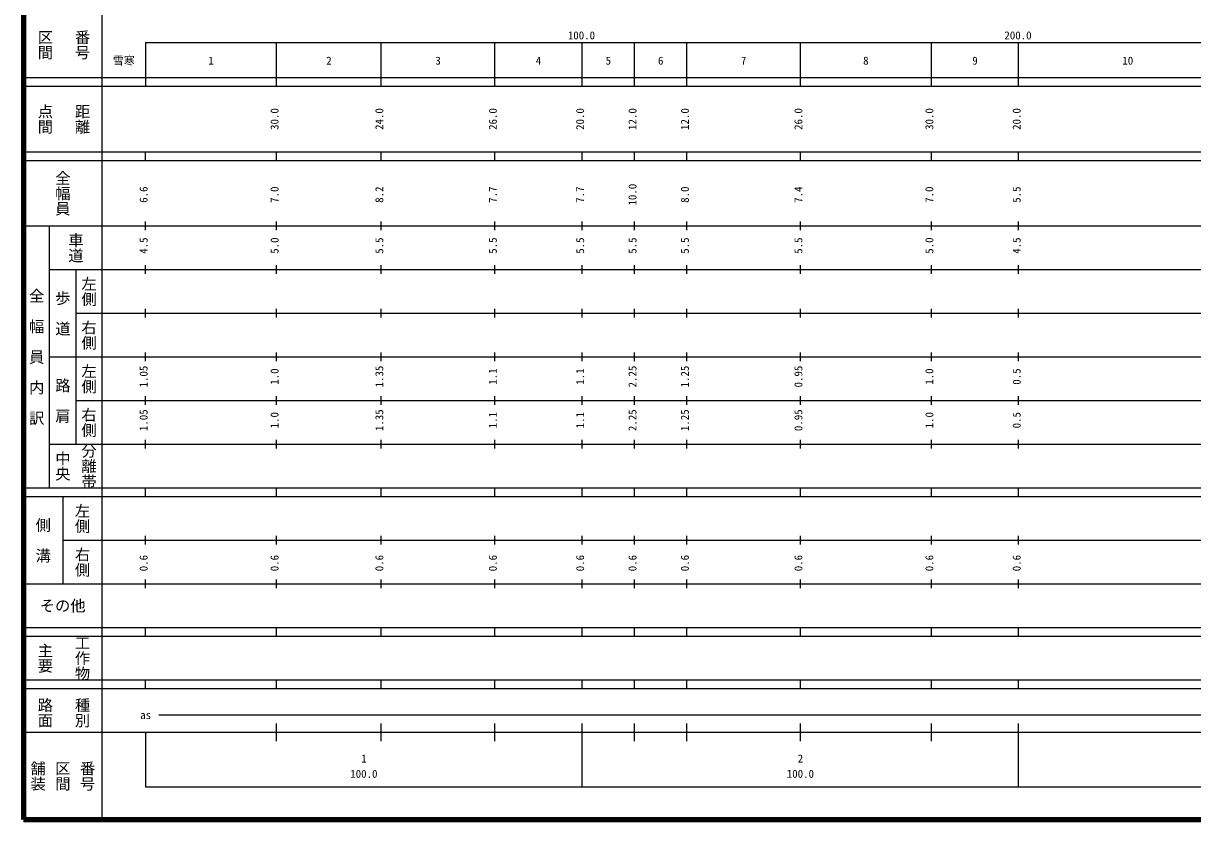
# Model space of a CAD drawing. Units: millimetres on the paper, enlarged 1000 times. Extents: x 40000 to 680000, y 20000 to 380000.
# Drawn here: x 40000 to 307852, y 20000 to 202409 of the extents above; entities that cross this region are included whole.
import ezdxf
from ezdxf.enums import TextEntityAlignment as Align

# ---------------------------------------------------------------- set-up
doc = ezdxf.new("R2010")
doc.units = ezdxf.units.MM
doc.header["$LTSCALE"] = 1000
doc.layers.add('M-TTL', color=2, linetype='Continuous', lineweight=140)
doc.layers.add('M-TTL-BAND', color=7, linetype='Continuous', lineweight=25)
doc.styles.add('@ＭＳ ゴシック', font='')
doc.styles.add('ＭＳ ゴシック', font='')
doc.styles.get('@ＭＳ ゴシック').set_extended_font_data('@MS Gothic')
doc.styles.get('ＭＳ ゴシック').set_extended_font_data('MS Gothic')

msp = doc.modelspace()

# ---------------------------------------------------------------- linework, layer by layer
at = {"layer": 'M-TTL'}
for p, q in [((40000, 380000), (40000, 20000)), ((40000, 380000), (40000, 20000)), ((40000, 20000), (680000, 20000)), ((40000, 20000), (680000, 20000))]:
    msp.add_line(p, q, dxfattribs=at)
at = {"layer": 'M-TTL-BAND'}
for p, q in [((58000, 370000), (58000, 20000)), ((58000, 370000), (58000, 20000)), ((68000, 198000), (579000, 198000)), ((68000, 198000), (68000, 188000)), ((68000, 198000), (579000, 198000)), ((68000, 198000), (68000, 188000)), ((98000, 188000), (98000, 198000)), ((122000, 188000), (122000, 198000)), ((148000, 188000), (148000, 198000)), ((168000, 188000), (168000, 198000)), ((180000, 188000), (180000, 198000)), ((192000, 188000), (192000, 198000)), ((218000, 188000), (218000, 198000)), ((248000, 188000), (248000, 198000)), ((268000, 188000), (268000, 198000)), ((40000, 190000), (579000, 190000)), ((40000, 190000), (579000, 190000)), ((40000, 188000), (579000, 188000)), ((40000, 188000), (579000, 188000)), ((40000, 173000), (579000, 173000)), ((40000, 173000), (579000, 173000)), ((68000, 171000), (68000, 173000)), ((68000, 171000), (68000, 173000)), ((98000, 171000), (98000, 173000)), ((122000, 171000), (122000, 173000)), ((148000, 171000), (148000, 173000)), ((168000, 171000), (168000, 173000)), ((180000, 171000), (180000, 173000)), ((192000, 171000), (192000, 173000)), ((218000, 171000), (218000, 173000)), ((248000, 171000), (248000, 173000)), ((268000, 171000), (268000, 173000)), ((40000, 171000), (579000, 171000)), ((40000, 171000), (579000, 171000)), ((40000, 156000), (579000, 156000)), ((40000, 156000), (579000, 156000)), ((46000, 96000), (46000, 156000)), ((46000, 96000), (46000, 156000)), ((68000, 155000), (68000, 157000)), ((68000, 155000), (68000, 157000)), ((98000, 155000), (98000, 157000)), ((122000, 155000), (122000, 157000)), ((148000, 155000), (148000, 157000)), ((168000, 155000), (168000, 157000)), ((180000, 155000), (180000, 157000)), ((192000, 155000), (192000, 157000)), ((218000, 155000), (218000, 157000)), ((248000, 155000), (248000, 157000)), ((268000, 155000), (268000, 157000)), ((46000, 146000), (579000, 146000)), ((46000, 146000), (579000, 146000)), ((52000, 146000), (52000, 106000)), ((52000, 146000), (52000, 106000)), ((68000, 145000), (68000, 147000)), ((68000, 145000), (68000, 147000)), ((98000, 145000), (98000, 147000)), ((122000, 145000), (122000, 147000)), ((148000, 145000), (148000, 147000)), ((168000, 145000), (168000, 147000)), ((180000, 145000), (180000, 147000)), ((192000, 145000), (192000, 147000)), ((218000, 145000), (218000, 147000)), ((248000, 145000), (248000, 147000)), ((268000, 145000), (268000, 147000)), ((68000, 135000), (68000, 137000)), ((68000, 135000), (68000, 137000)), ((98000, 135000), (98000, 137000)), ((122000, 135000), (122000, 137000)), ((148000, 135000), (148000, 137000)), ((168000, 135000), (168000, 137000)), ((180000, 135000), (180000, 137000)), ((192000, 135000), (192000, 137000)), ((218000, 135000), (218000, 137000)), ((248000, 135000), (248000, 137000)), ((268000, 135000), (268000, 137000)), ((52000, 136000), (579000, 136000)), ((52000, 136000), (579000, 136000)), ((46000, 126000), (579000, 126000)), ((46000, 126000), (579000, 126000)), ((68000, 125000), (68000, 127000)), ((68000, 125000), (68000, 127000)), ((98000, 125000), (98000, 127000)), ((122000, 125000), (122000, 127000)), ((148000, 125000), (148000, 127000)), ((168000, 125000), (168000, 127000)), ((180000, 125000), (180000, 127000)), ((192000, 125000), (192000, 127000)), ((218000, 125000), (218000, 127000)), ((248000, 125000), (248000, 127000)), ((268000, 125000), (268000, 127000)), ((52000, 116000), (579000, 116000)), ((52000, 116000), (579000, 116000)), ((68000, 115000), (68000, 117000)), ((68000, 115000), (68000, 117000)), ((98000, 115000), (98000, 117000)), ((122000, 115000), (122000, 117000)), ((148000, 115000), (148000, 117000)), ((168000, 115000), (168000, 117000)), ((180000, 115000), (180000, 117000)), ((192000, 115000), (192000, 117000)), ((218000, 115000), (218000, 117000)), ((248000, 115000), (248000, 117000)), ((268000, 115000), (268000, 117000)), ((46000, 106000), (579000, 106000)), ((46000, 106000), (579000, 106000)), ((68000, 105000), (68000, 107000)), ((68000, 105000), (68000, 107000)), ((98000, 105000), (98000, 107000)), ((122000, 105000), (122000, 107000)), ((148000, 105000), (148000, 107000)), ((168000, 105000), (168000, 107000)), ((180000, 105000), (180000, 107000)), ((192000, 105000), (192000, 107000)), ((218000, 105000), (218000, 107000)), ((248000, 105000), (248000, 107000)), ((268000, 105000), (268000, 107000)), ((40000, 96000), (579000, 96000)), ((40000, 96000), (579000, 96000)), ((40000, 94000), (579000, 94000)), ((40000, 94000), (579000, 94000)), ((49000, 94000), (49000, 74000)), ((49000, 94000), (49000, 74000)), ((68000, 94000), (68000, 96000)), ((68000, 94000), (68000, 96000)), ((98000, 94000), (98000, 96000)), ((122000, 94000), (122000, 96000)), ((148000, 94000), (148000, 96000)), ((168000, 94000), (168000, 96000)), ((180000, 94000), (180000, 96000)), ((192000, 94000), (192000, 96000)), ((218000, 94000), (218000, 96000)), ((248000, 94000), (248000, 96000)), ((268000, 94000), (268000, 96000)), ((49000, 84000), (579000, 84000)), ((49000, 84000), (579000, 84000)), ((68000, 83000), (68000, 85000)), ((68000, 83000), (68000, 85000)), ((98000, 83000), (98000, 85000)), ((122000, 83000), (122000, 85000)), ((148000, 83000), (148000, 85000)), ((168000, 83000), (168000, 85000)), ((180000, 83000), (180000, 85000)), ((192000, 83000), (192000, 85000)), ((218000, 83000), (218000, 85000)), ((248000, 83000), (248000, 85000)), ((268000, 83000), (268000, 85000)), ((68000, 73000), (68000, 75000)), ((68000, 73000), (68000, 75000)), ((98000, 73000), (98000, 75000)), ((122000, 73000), (122000, 75000)), ((148000, 73000), (148000, 75000)), ((168000, 73000), (168000, 75000)), ((180000, 73000), (180000, 75000)), ((192000, 73000), (192000, 75000)), ((218000, 73000), (218000, 75000)), ((248000, 73000), (248000, 75000)), ((268000, 73000), (268000, 75000)), ((40000, 74000), (579000, 74000)), ((40000, 74000), (579000, 74000)), ((40000, 64000), (579000, 64000)), ((40000, 64000), (579000, 64000)), ((40000, 62000), (579000, 62000)), ((40000, 62000), (579000, 62000)), ((68000, 62000), (68000, 64000)), ((68000, 62000), (68000, 64000)), ((98000, 62000), (98000, 64000)), ((122000, 62000), (122000, 64000)), ((148000, 62000), (148000, 64000)), ((168000, 62000), (168000, 64000)), ((180000, 62000), (180000, 64000)), ((192000, 62000), (192000, 64000)), ((218000, 62000), (218000, 64000)), ((248000, 62000), (248000, 64000)), ((268000, 62000), (268000, 64000)), ((40000, 52000), (579000, 52000)), ((40000, 52000), (579000, 52000)), ((68000, 50000), (68000, 52000)), ((68000, 50000), (68000, 52000)), ((98000, 50000), (98000, 52000)), ((122000, 50000), (122000, 52000)), ((148000, 50000), (148000, 52000)), ((168000, 50000), (168000, 52000)), ((180000, 50000), (180000, 52000)), ((192000, 50000), (192000, 52000)), ((218000, 50000), (218000, 52000)), ((248000, 50000), (248000, 52000)), ((268000, 50000), (268000, 52000)), ((40000, 50000), (579000, 50000)), ((40000, 50000), (579000, 50000)), ((71000, 44000), (565000, 44000)), ((98000, 38000), (98000, 42000)), ((122000, 38000), (122000, 42000)), ((148000, 38000), (148000, 42000)), ((168000, 27500), (168000, 42000)), ((180000, 38000), (180000, 42000)), ((192000, 38000), (192000, 42000)), ((218000, 38000), (218000, 42000)), ((248000, 38000), (248000, 42000)), ((268000, 27500), (268000, 42000)), ((40000, 40000), (579000, 40000)), ((40000, 40000), (579000, 40000)), ((68000, 40000), (68000, 27500)), ((68000, 40000), (68000, 27500)), ((68000, 27500), (579000, 27500)), ((68000, 27500), (579000, 27500))]:
    msp.add_line(p, q, dxfattribs=at)

# ---------------------------------------------------------------- texts
at = {"layer": 'M-TTL-BAND', "style": '@ＭＳ ゴシック'}
for s, p in [('区間', (45000, 197500)), ('区間', (45000, 197500)), ('番号', (53500, 197500)), ('番号', (53500, 197500)), ('点間', (45000, 180500)), ('点間', (45000, 180500)), ('距離', (53500, 180500)), ('距離', (53500, 180500)), ('全幅員', (49000, 163500)), ('全幅員', (49000, 163500)), ('車道', (52000, 151000)), ('車道', (52000, 151000)), ('左側', (55000, 141000)), ('左側', (55000, 141000)), ('全\u3000幅\u3000員\u3000内\u3000訳', (43000, 126000)), ('全\u3000幅\u3000員\u3000内\u3000訳', (43000, 126000)), ('歩\u3000道', (49000, 136000)), ('歩\u3000道', (49000, 136000)), ('右側', (55000, 131000)), ('右側', (55000, 131000)), ('左側', (55000, 121000)), ('左側', (55000, 121000)), ('路\u3000肩', (49000, 116000)), ('路\u3000肩', (49000, 116000)), ('右側', (55000, 111000)), ('右側', (55000, 111000)), ('分離帯', (55000, 101000)), ('分離帯', (55000, 101000)), ('中央', (49000, 101000)), ('中央', (49000, 101000)), ('左側', (53500, 89000)), ('左側', (53500, 89000)), ('側\u3000溝', (44500, 84000)), ('側\u3000溝', (44500, 84000)), ('右側', (53500, 79000)), ('右側', (53500, 79000)), ('工作物', (53500, 57000)), ('工作物', (53500, 57000)), ('主要', (45000, 57000)), ('主要', (45000, 57000)), ('路面', (45000, 44500)), ('路面', (45000, 44500)), ('種別', (53500, 44500)), ('種別', (53500, 44500)), ('舗装', (43333, 30000)), ('舗装', (43333, 30000)), ('区間', (49000, 30000)), ('区間', (49000, 30000)), ('番号', (54667, 30000)), ('番号', (54667, 30000))]:
    msp.add_text(s, height=2566, rotation=270, dxfattribs=at).set_placement(p, align=Align.MIDDLE_CENTER)
at = {"layer": 'M-TTL-BAND', "style": 'ＭＳ ゴシック'}
for s, p in [('100.0', (167844, 198195)), ('100.0', (167844, 198195)), ('200.0', (267844, 198195)), ('200.0', (267844, 198195)), ('雪寒', (63017, 192405)), ('1', (83000, 192405)), ('2', (110000, 192405)), ('3', (135000, 192405)), ('4', (158000, 192405)), ('5', (174000, 192405)), ('6', (186000, 192405)), ('7', (205000, 192405)), ('8', (233000, 192405)), ('9', (258000, 192405)), ('10', (293000, 192405)), ('as', (68000, 42500)), ('1', (118000, 32523)), ('2', (218000, 32523)), ('100.0', (118000, 29033)), ('100.0', (218000, 29033))]:
    msp.add_text(s, height=1833, dxfattribs=at).set_placement(p, align=Align.BOTTOM_CENTER)
for s, p in [('30.0', (99000, 180500)), ('24.0', (123000, 180500)), ('26.0', (149000, 180500)), ('20.0', (169000, 180500)), ('12.0', (181000, 180500)), ('12.0', (193000, 180500)), ('26.0', (219000, 180500)), ('30.0', (249000, 180500)), ('20.0', (269000, 180500)), ('6.6', (69000, 163174)), ('7.0', (99000, 163174)), ('8.2', (123000, 163174)), ('7.7', (149000, 163174)), ('7.7', (169000, 163174)), ('10.0', (181000, 163174)), ('8.0', (193000, 163174)), ('7.4', (219000, 163174)), ('7.0', (249000, 163174)), ('5.5', (269000, 163174)), ('4.5', (69000, 151500)), ('5.0', (99000, 151500)), ('5.5', (123000, 151500)), ('5.5', (149000, 151500)), ('5.5', (169000, 151500)), ('5.5', (181000, 151500)), ('5.5', (193000, 151500)), ('5.5', (219000, 151500)), ('5.0', (249000, 151500)), ('4.5', (269000, 151500)), ('1.05', (69000, 121500)), ('1.0', (99000, 121500)), ('1.35', (123000, 121500)), ('1.1', (149000, 121500)), ('1.1', (169000, 121500)), ('2.25', (181000, 121500)), ('1.25', (193000, 121500)), ('0.95', (219000, 121500)), ('1.0', (249000, 121500)), ('0.5', (269000, 121500)), ('1.05', (69000, 111500)), ('1.0', (99000, 111500)), ('1.35', (123000, 111500)), ('1.1', (149000, 111500)), ('1.1', (169000, 111500)), ('2.25', (181000, 111500)), ('1.25', (193000, 111500)), ('0.95', (219000, 111500)), ('1.0', (249000, 111500)), ('0.5', (269000, 111500)), ('0.6', (69000, 78764)), ('0.6', (99000, 78764)), ('0.6', (123000, 78764)), ('0.6', (149000, 78764)), ('0.6', (169000, 78764)), ('0.6', (181000, 78764)), ('0.6', (193000, 78764)), ('0.6', (219000, 78764)), ('0.6', (249000, 78764)), ('0.6', (269000, 78764))]:
    msp.add_text(s, height=1833, rotation=90, dxfattribs=at).set_placement(p, align=Align.BOTTOM_CENTER)
msp.add_text('その他', height=2566, dxfattribs=at).set_placement((49000, 69000), align=Align.MIDDLE_CENTER)
msp.add_text('その他', height=2566, dxfattribs=at).set_placement((49000, 69000), align=Align.MIDDLE_CENTER)

doc.saveas('drawing.dxf')
